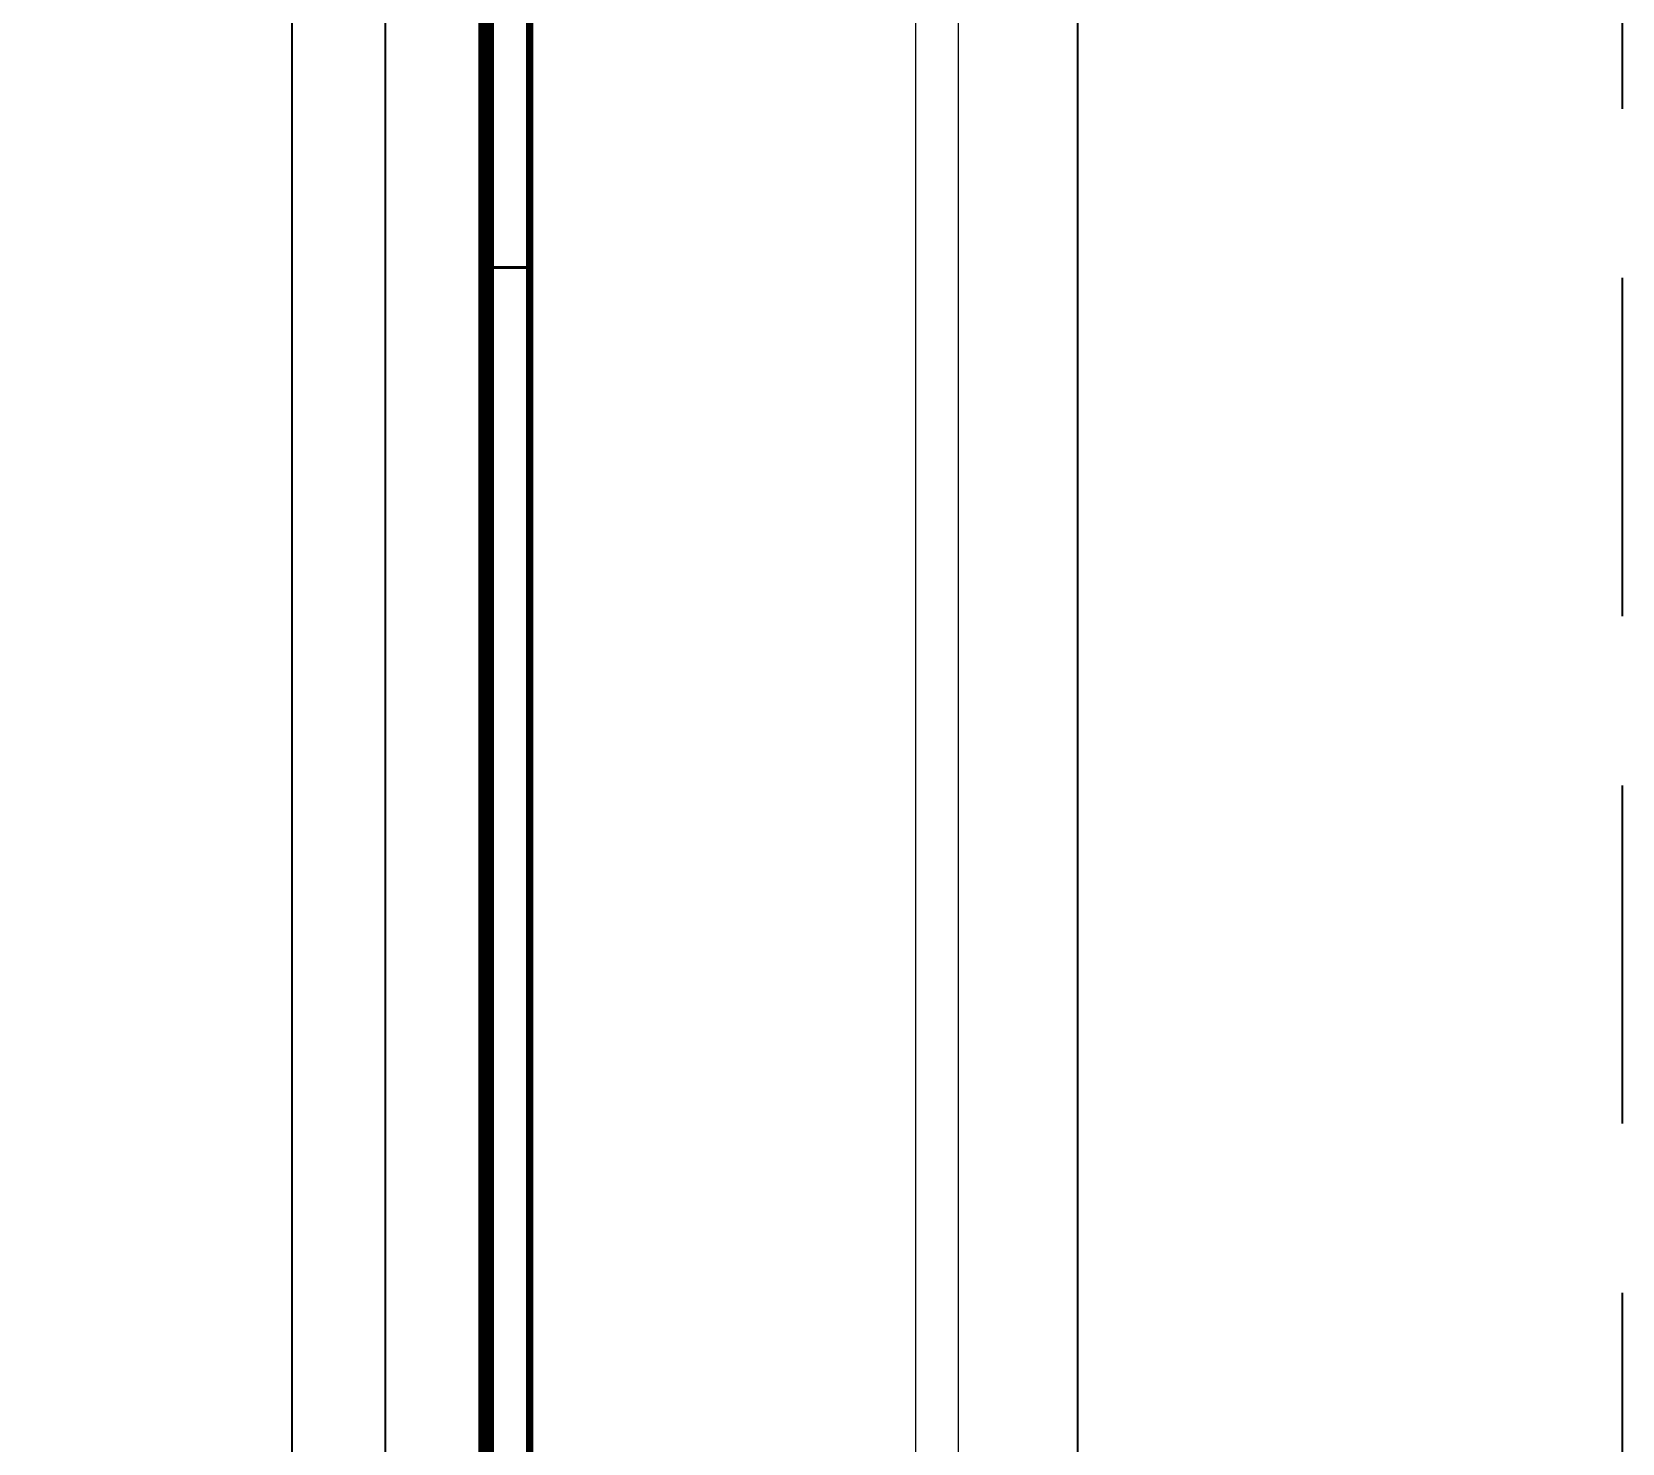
# Model space of a CAD drawing. Header units: centimetres. Extents: x 470464 to 524273, y 49611 to 59074.
# Drawn here: x 505220 to 506414, y 52814 to 53874 of the extents above; entities that cross this region are included whole.
import ezdxf

# ---------------------------------------------------------------- set-up
doc = ezdxf.new("R2010")
doc.units = ezdxf.units.CM
doc.header["$MEASUREMENT"] = 0
doc.linetypes.add('DASHED', pattern=[19.05, 12.7, -6.35])
doc.layers.add('A-ANNO-REVC-01', color=1, linetype='Continuous', lineweight=15, true_color=0xff0000, plot=False)
doc.layers.add('S-COLS-CONC', color=4, linetype='Continuous', lineweight=40)
doc.layers.add('vinç', color=7, linetype='Continuous')
doc.styles.add('BARIŞ BABUR-3', font='arial.ttf')
doc.dimstyles.new('AAA_A4 BVS STANDART', dxfattribs={"dimscale": 12, "dimtxt": 1.8, "dimasz": 1.6, "dimexe": 0.18, "dimexo": 0.0625, "dimgap": 0.09, "dimtad": 1, "dimtoh": 1, "dimdec": 0, "dimzin": 9, "dimdsep": 46, "dimtxsty": 'BARIŞ BABUR-3', "dimcen": 0.09, "dimclrd": 1, "dimclre": 1, "dimclrt": 2, "dimadec": 0, "dimazin": 0, "dimtfac": 1, "dimtdec": 0, "dimtofl": 0, "dimtmove": 0, "dimatfit": 3, "dimfxl": 1, "dimtolj": 1, "dimtzin": 0, "dimlwd": 9, "dimlwe": 9, "dimarcsym": 0})

# ---------------------------------------------------------------- blocks, each defined once
blk = doc.blocks.new('DTYJGKFGD')
h = blk.add_hatch(color=2)
h.dxf.hatch_style = 1
edge = h.paths.add_edge_path(flags=17)
edge.add_ellipse((-18787.2, 1196.2), major_axis=(0, -0.2), ratio=1, start_angle=275, end_angle=360, ccw=False)
edge.add_line((-18787.4, 1196.2), (-18787.4, 1196.6))
edge.add_line((-18787.4, 1196.6), (-18787.7, 1196))
edge.add_line((-18787.7, 1196), (-18787.2, 1196))
edge = h.paths.add_edge_path(flags=17)
edge.add_line((-18787.4, 1196.2), (-18787.4, 1196.6))
edge.add_line((-18787.4, 1196.6), (-18787.7, 1196))
edge.add_line((-18787.7, 1196), (-18787.2, 1196))
h = blk.add_hatch(color=2)
h.dxf.hatch_style = 1
edge = h.paths.add_edge_path(flags=17)
edge.add_ellipse((-18780, 1196.2), major_axis=(0, -0.2), ratio=1, start_angle=0, end_angle=85)
edge.add_line((-18779.8, 1196.2), (-18779.7, 1196.6))
edge.add_line((-18779.7, 1196.6), (-18779.4, 1196))
edge.add_line((-18779.4, 1196), (-18780, 1196))
edge = h.paths.add_edge_path(flags=17)
edge.add_line((-18779.8, 1196.2), (-18779.7, 1196.6))
edge.add_line((-18779.7, 1196.6), (-18779.4, 1196))
edge.add_line((-18779.4, 1196), (-18780, 1196))
at = {"color": 2}
for p, q in [((-18787.4, 1196.6), (-18787.7, 1196)), ((-18787.7, 1196), (-18787.4, 1196.6)), ((-18787.7, 1196), (-18787.2, 1196)), ((-18787.2, 1196), (-18787.7, 1196)), ((-18787.4, 1197), (-18787.4, 1197.4)), ((-18787.4, 1197), (-18787.4, 1197)), ((-18787.4, 1197), (-18787.4, 1196.2)), ((-18787.4, 1197), (-18779.7, 1197)), ((-18787.4, 1196.2), (-18787.4, 1197)), ((-18780, 1196), (-18787.2, 1196)), ((-18787, 1197.8), (-18787, 1198.5)), ((-18780.3, 1198.7), (-18786.8, 1198.7)), ((-18785, 1198.7), (-18785, 1199.2)), ((-18781.9, 1199.2), (-18785, 1199.2)), ((-18784.7, 1199.9), (-18784.7, 1199.2)), ((-18784.6, 1200.1), (-18784.5, 1200.2)), ((-18784.5, 1200.2), (-18782.3, 1200.2)), ((-18784.2, 1200.3), (-18784.1, 1200.4)), ((-18784.2, 1200.2), (-18784.2, 1200.3)), ((-18782.2, 1200.3), (-18784.2, 1200.3)), ((-18782.3, 1200.4), (-18784.1, 1200.4)), ((-18783.6, 1199.9), (-18783.6, 1199.2)), ((-18782.3, 1200.4), (-18782.2, 1200.3)), ((-18782.3, 1200.2), (-18782, 1200.2)), ((-18782.2, 1200.3), (-18782.2, 1200.2)), ((-18782.2, 1199.9), (-18782.2, 1199.2)), ((-18782, 1200.2), (-18781.9, 1200.1)), ((-18781.6, 1199.2), (-18781.9, 1199.2)), ((-18781.8, 1199.9), (-18781.8, 1199.2)), ((-18781.6, 1199.2), (-18781.6, 1198.7)), ((-18780.3, 1198.7), (-18780.3, 1198.7)), ((-18780.1, 1197.8), (-18780.1, 1198.5)), ((-18779.4, 1196), (-18780, 1196)), ((-18780, 1196), (-18779.4, 1196)), ((-18779.8, 1196.2), (-18779.7, 1197)), ((-18779.8, 1196.2), (-18779.7, 1196.6)), ((-18779.7, 1197), (-18779.7, 1197.4)), ((-18779.7, 1196.6), (-18779.4, 1196)), ((-18779.4, 1196), (-18779.7, 1196.6))]:
    blk.add_line(p, q, dxfattribs=at)
at = {"color": 2, "ltscale": 0.08}
blk.add_line((-18783.2, 1200.4), (-18783.2, 1198.7), dxfattribs=at)
at = {"color": 2, "extrusion": (0, 0, -1)}
for centre, start, end in [((18786.8, 1198.5), 5, 90), ((18780.3, 1198.5), 90, 175)]:
    blk.add_arc(centre, 0.2, start, end, dxfattribs=at)
for centre, major_axis, start_param, end_param in [((-18787.2, 1196.2), (0, 0.2), 3.141593, 4.625123), ((-18780, 1196.2), (0, -0.2), 4.799655, 6.283185)]:
    blk.add_ellipse(centre, major_axis=major_axis, ratio=1, start_param=start_param, end_param=end_param, dxfattribs=at)
at = {"color": 2}
for points in [[(-18784.7, 1199.9), (-18784.6, 1200), (-18784.4, 1200.1), (-18784, 1200.2), (-18783.8, 1200.1), (-18783.6, 1199.9)], [(-18783.6, 1199.9), (-18783.4, 1200.1), (-18783.2, 1200.2), (-18782.7, 1200.2), (-18782.4, 1200.1), (-18782.2, 1199.9)], [(-18782.2, 1199.9), (-18782.1, 1200.1), (-18782.1, 1200.2), (-18781.9, 1200.2), (-18781.9, 1200.1), (-18781.8, 1199.9)]]:
    blk.add_open_spline(points, degree=3, knots=[0, 0, 0, 0, 0.5, 0.5, 1, 1, 1, 1], dxfattribs=at)
blk.add_open_spline([(-18784.6, 1200.1), (-18784.6, 1200.1), (-18784.7, 1200), (-18784.7, 1199.9)], degree=3, dxfattribs=at)
at = {"layer": 'S-COLS-CONC', "color": 2}
blk.add_line((-18787.2, 1197.6), (-18779.9, 1197.6), dxfattribs=at)
for centre, start, end in [((-18787.2, 1197.4), 90, 174.9994), ((-18786.8, 1197.8), 180, 270), ((-18780.3, 1197.8), 270, 360), ((-18779.9, 1197.4), 4.9374, 90)]:
    blk.add_arc(centre, 0.2, start, end, dxfattribs=at)
blk = doc.blocks.new('FTDYHRTTDYH')
h = blk.add_hatch(color=2)
h.dxf.hatch_style = 1
edge = h.paths.add_edge_path(flags=17)
edge.add_ellipse((-17648.5, 1196.2), major_axis=(0, -0.2), ratio=1, start_angle=275, end_angle=360, ccw=False)
edge.add_line((-17648.7, 1196.2), (-17648.7, 1196.6))
edge.add_line((-17648.7, 1196.6), (-17649.1, 1196))
edge.add_line((-17649.1, 1196), (-17648.5, 1196))
edge = h.paths.add_edge_path(flags=17)
edge.add_line((-17648.7, 1196.2), (-17648.7, 1196.6))
edge.add_line((-17648.7, 1196.6), (-17649.1, 1196))
edge.add_line((-17649.1, 1196), (-17648.5, 1196))
h = blk.add_hatch(color=2)
h.dxf.hatch_style = 1
edge = h.paths.add_edge_path(flags=17)
edge.add_ellipse((-17632.8, 1196.2), major_axis=(0, -0.2), ratio=1, start_angle=0, end_angle=85)
edge.add_line((-17632.6, 1196.2), (-17632.5, 1196.6))
edge.add_line((-17632.5, 1196.6), (-17632.2, 1196))
edge.add_line((-17632.2, 1196), (-17632.8, 1196))
edge = h.paths.add_edge_path(flags=17)
edge.add_line((-17632.6, 1196.2), (-17632.5, 1196.6))
edge.add_line((-17632.5, 1196.6), (-17632.2, 1196))
edge.add_line((-17632.2, 1196), (-17632.8, 1196))
at = {"color": 2}
for p, q in [((-17648.7, 1196.6), (-17649.1, 1196)), ((-17649.1, 1196), (-17648.7, 1196.6)), ((-17649.1, 1196), (-17648.5, 1196)), ((-17648.5, 1196), (-17649.1, 1196)), ((-17648.7, 1197), (-17648.7, 1197.4)), ((-17648.7, 1197), (-17648.7, 1197)), ((-17648.7, 1197), (-17648.7, 1196.2)), ((-17648.7, 1197), (-17632.5, 1197)), ((-17648.7, 1196.2), (-17648.7, 1197)), ((-17632.8, 1196), (-17648.5, 1196)), ((-17648.1, 1197.8), (-17648.1, 1198.5)), ((-17633.6, 1198.7), (-17647.9, 1198.7)), ((-17646.4, 1198.7), (-17646.4, 1199.2)), ((-17643.3, 1199.2), (-17646.4, 1199.2)), ((-17646.2, 1199.9), (-17646.1, 1199.2)), ((-17646.1, 1200.1), (-17645.9, 1200.2)), ((-17645.9, 1200.2), (-17643.7, 1200.2)), ((-17645.7, 1200.3), (-17645.6, 1200.4)), ((-17645.7, 1200.2), (-17645.7, 1200.3)), ((-17643.7, 1200.3), (-17645.7, 1200.3)), ((-17643.8, 1200.4), (-17645.6, 1200.4)), ((-17645.1, 1199.9), (-17645.1, 1199.2)), ((-17643.8, 1200.4), (-17643.7, 1200.3)), ((-17643.7, 1200.3), (-17643.7, 1200.2)), ((-17643.7, 1200.2), (-17643.5, 1200.2)), ((-17643.6, 1199.9), (-17643.6, 1199.2)), ((-17643.5, 1200.2), (-17643.4, 1200.1)), ((-17643.3, 1199.9), (-17643.3, 1199.2)), ((-17643, 1199.2), (-17643.3, 1199.2)), ((-17643, 1199.2), (-17643, 1198.7)), ((-17638.4, 1198.7), (-17638.5, 1199.2)), ((-17635.4, 1199.2), (-17638.5, 1199.2)), ((-17638.2, 1199.9), (-17638.2, 1199.2)), ((-17638.1, 1200.1), (-17638, 1200.2)), ((-17638, 1200.2), (-17635.8, 1200.2)), ((-17637.7, 1200.3), (-17637.6, 1200.4)), ((-17637.7, 1200.2), (-17637.7, 1200.3)), ((-17635.7, 1200.3), (-17637.7, 1200.3)), ((-17635.8, 1200.4), (-17637.6, 1200.4)), ((-17637.1, 1199.9), (-17637.1, 1199.2)), ((-17635.8, 1200.4), (-17635.7, 1200.3)), ((-17635.8, 1200.2), (-17635.5, 1200.2)), ((-17635.7, 1200.3), (-17635.7, 1200.2)), ((-17635.7, 1199.9), (-17635.7, 1199.2)), ((-17635.5, 1200.2), (-17635.4, 1200.1)), ((-17635.1, 1199.2), (-17635.4, 1199.2)), ((-17635.3, 1199.9), (-17635.3, 1199.2)), ((-17635.1, 1199.2), (-17635, 1198.7)), ((-17633.6, 1198.7), (-17633.6, 1198.7)), ((-17633.4, 1197.8), (-17633.4, 1198.5)), ((-17632.2, 1196), (-17632.8, 1196)), ((-17632.8, 1196), (-17632.2, 1196)), ((-17632.6, 1196.2), (-17632.5, 1197)), ((-17632.6, 1196.2), (-17632.5, 1196.6)), ((-17632.5, 1197), (-17632.5, 1197.4)), ((-17632.5, 1196.6), (-17632.2, 1196)), ((-17632.2, 1196), (-17632.5, 1196.6))]:
    blk.add_line(p, q, dxfattribs=at)
at = {"color": 2, "ltscale": 0.08}
for p, q in [((-17644.7, 1200.4), (-17644.7, 1198.7)), ((-17636.7, 1200.4), (-17636.7, 1198.7))]:
    blk.add_line(p, q, dxfattribs=at)
at = {"color": 2, "extrusion": (0, 0, -1)}
for centre, start, end in [((17647.9, 1198.5), 5, 90), ((17633.6, 1198.5), 90, 175)]:
    blk.add_arc(centre, 0.2, start, end, dxfattribs=at)
for centre, major_axis, start_param, end_param in [((-17648.5, 1196.2), (0, 0.2), 3.141593, 4.625123), ((-17632.8, 1196.2), (0, -0.2), 4.799655, 6.283185)]:
    blk.add_ellipse(centre, major_axis=major_axis, ratio=1, start_param=start_param, end_param=end_param, dxfattribs=at)
at = {"color": 2}
for points in [[(-17646.2, 1199.9), (-17646, 1200), (-17645.8, 1200.1), (-17645.4, 1200.2), (-17645.2, 1200.1), (-17645.1, 1199.9)], [(-17645.1, 1199.9), (-17644.9, 1200.1), (-17644.6, 1200.2), (-17644.1, 1200.2), (-17643.9, 1200.1), (-17643.6, 1199.9)], [(-17643.6, 1199.9), (-17643.6, 1200.1), (-17643.5, 1200.2), (-17643.4, 1200.2), (-17643.3, 1200.1), (-17643.3, 1199.9)], [(-17638.2, 1199.9), (-17638, 1200), (-17637.9, 1200.1), (-17637.5, 1200.2), (-17637.3, 1200.1), (-17637.1, 1199.9)], [(-17637.1, 1199.9), (-17636.9, 1200.1), (-17636.7, 1200.2), (-17636.1, 1200.2), (-17635.9, 1200.1), (-17635.7, 1199.9)], [(-17635.7, 1199.9), (-17635.6, 1200.1), (-17635.6, 1200.2), (-17635.4, 1200.2), (-17635.4, 1200.1), (-17635.3, 1199.9)]]:
    blk.add_open_spline(points, degree=3, knots=[0, 0, 0, 0, 0.5, 0.5, 1, 1, 1, 1], dxfattribs=at)
for points in [[(-17646.1, 1200.1), (-17646.1, 1200.1), (-17646.1, 1200), (-17646.2, 1199.9)], [(-17638.1, 1200.1), (-17638.1, 1200.1), (-17638.2, 1200), (-17638.2, 1199.9)]]:
    blk.add_open_spline(points, degree=3, dxfattribs=at)
at = {"layer": 'S-COLS-CONC', "color": 2}
blk.add_line((-17648.5, 1197.6), (-17632.7, 1197.6), dxfattribs=at)
for centre, start, end in [((-17648.5, 1197.4), 90, 174.9994), ((-17647.9, 1197.8), 180, 270), ((-17633.6, 1197.8), 270, 360), ((-17632.7, 1197.4), 4.9374, 90)]:
    blk.add_arc(centre, 0.2, start, end, dxfattribs=at)
blk = doc.blocks.new('fgklfdjklhjökyufhghg')
at = {"layer": 'S-COLS-CONC', "color": 2, "rotation": 359.9999999999999}
for name, p in [('DTYJGKFGD', (422764.7, 52801.6)), ('DTYJGKFGD', (422814.7, 52801.6)), ('DTYJGKFGD', (422864.7, 52801.6)), ('DTYJGKFGD', (422914.7, 52801.6)), ('DTYJGKFGD', (422964.7, 52801.6)), ('DTYJGKFGD', (423014.7, 52801.6)), ('DTYJGKFGD', (423064.7, 52801.6)), ('DTYJGKFGD', (423114.7, 52801.6)), ('DTYJGKFGD', (423164.7, 52801.6)), ('DTYJGKFGD', (423214.7, 52801.6)), ('DTYJGKFGD', (423264.7, 52801.6)), ('DTYJGKFGD', (423314.7, 52801.6)), ('DTYJGKFGD', (423364.7, 52801.6)), ('DTYJGKFGD', (423414.7, 52801.6)), ('DTYJGKFGD', (423464.7, 52801.6)), ('DTYJGKFGD', (423514.7, 52801.6)), ('DTYJGKFGD', (423564.9, 52801.6)), ('FTDYHRTTDYH', (422458.2, 52801.6)), ('DTYJGKFGD', (423647.7, 52801.6)), ('DTYJGKFGD', (423697.7, 52801.6)), ('DTYJGKFGD', (423747.7, 52801.6)), ('DTYJGKFGD', (423797.7, 52801.6))]:
    blk.add_blockref(name, p, dxfattribs=at)
blk = doc.blocks.new('göjhgjdkylyulıyktdjshgah')
at = {"layer": 'S-COLS-CONC', "color": 2}
for p, q in [((409259, 54020.2), (401269, 54020.2)), ((401269, 54019.5), (409259, 54019.5))]:
    blk.add_line(p, q, dxfattribs=at)
blk = doc.blocks.new('hgdjtgmruyöfyhjöjyhög')
at = {"layer": 'S-COLS-CONC', "color": 2}
for p, q in [((403394.8, 68891.4), (403394.8, 68885.9)), ((404577.8, 68891.4), (403394.8, 68891.4)), ((404577.3, 68891), (403394.8, 68891)), ((404577.3, 68891.4), (404577.3, 68885.9)), ((404577.3, 68889.6), (403394.8, 68889.6)), ((404577.3, 68889.3), (403394.8, 68889.3)), ((404577.3, 68889.1), (403394.8, 68889.1)), ((404577.3, 68888.7), (403394.8, 68888.7)), ((404577.3, 68887.7), (403394.8, 68887.7)), ((404577.3, 68887.2), (403394.8, 68887.2)), ((404577.3, 68887), (403394.8, 68887)), ((404577.3, 68886.7), (403394.8, 68886.7)), ((404577.8, 68885.9), (403394.8, 68885.9))]:
    blk.add_line(p, q, dxfattribs=at)
blk = doc.blocks.new('ghkfgkgkluşışohçhj')
at = {"layer": 'vinç', "color": 2}
for p in [(-3549, 0), (-2366, 0)]:
    blk.add_blockref('hgdjtgmruyöfyhjöjyhög', p, dxfattribs=at)
blk = doc.blocks.new('dsfdhjdrserhghcjkhgf')
at = {"layer": 'S-COLS-CONC', "color": 2}
for p, q in [((393961.8, 68830.2), (395761.8, 68830.2)), ((393961.8, 68830.2), (393961.8, 68797.2)), ((393961.8, 68828.5), (395761.8, 68828.5)), ((393961.8, 68826.7), (395761.8, 68826.7)), ((395761.8, 68830.2), (395761.8, 68797.2)), ((393961.8, 68800.6), (395761.8, 68800.6)), ((393961.8, 68798.8), (395761.8, 68798.8)), ((393961.8, 68797.2), (395761.8, 68797.2))]:
    blk.add_line(p, q, dxfattribs=at)
blk = doc.blocks.new('ghfdjtydfgdnfdfsdhjd')
at = {"layer": 'vinç', "color": 2}
for p in [(-3600, 0), (-1800, 0)]:
    blk.add_blockref('dsfdhjdrserhghcjkhgf', p, dxfattribs=at)
blk = doc.blocks.new('eswaaaaaaaaafaergw')
at = {"layer": 'vinç', "color": 2}
for name, p in [('ghfdjtydfgdnfdfsdhjd', (8888, 0)), ('ghkfgkgkluşışohçhj', (0, -55)), ('fgklfdjklhjökyufhghg', (-3789.2, 14832.6)), ('göjhgjdkylyulıyktdjshgah', (-3789.2, 14810.7))]:
    blk.add_blockref(name, p, dxfattribs=at)
blk = doc.blocks.new('*D249')
at = {"layer": 'A-ANNO-REVC-01', "color": 1, "lineweight": 9, "transparency": 16777216}
for p, q in [((505595.9, 58147.1), (505917.2, 58147.1)), ((505915.7, 50109.9), (505915.7, 58134.3)), ((505595.9, 50097.1), (505917.2, 50097.1))]:
    blk.add_line(p, q, dxfattribs=at)
at = {"layer": 'A-ANNO-REVC-01', "color": 1, "transparency": 16777216}
for points in [[(505917.9, 58134.3), (505913.6, 58134.3), (505915.7, 58147.1)], [(505913.6, 50109.9), (505917.9, 50109.9), (505915.7, 50097.1)]]:
    blk.add_solid(points, dxfattribs=at)
at = {"layer": 'Defpoints', "color": 0, "transparency": 16777216}
for p in [(505595.4, 58147.1), (505915.7, 58147.1), (505595.4, 50097.1)]:
    blk.add_point(p, dxfattribs=at)
at = {"layer": 'A-ANNO-REVC-01', "color": 2, "transparency": 16777216, "insert": (505906.2, 54122.1), "char_height": 14.4, "attachment_point": 5, "rotation": 90, "style": 'BARIŞ BABUR-3'}
blk.add_mtext('\\A1;YÜRÜME YOLU BOYU : 8050', dxfattribs=at)
blk = doc.blocks.new('*D252')
at = {"layer": 'A-ANNO-REVC-01', "color": 1, "lineweight": 9, "transparency": 16777216}
for p, q in [((505757.8, 58002.7), (505885.1, 58002.7)), ((505883.7, 50223.7), (505883.7, 57989.9)), ((505757.8, 50210.9), (505885.1, 50210.9))]:
    blk.add_line(p, q, dxfattribs=at)
at = {"layer": 'A-ANNO-REVC-01', "color": 1, "transparency": 16777216}
for points in [[(505885.8, 57989.9), (505881.6, 57989.9), (505883.7, 58002.7)], [(505881.6, 50223.7), (505885.8, 50223.7), (505883.7, 50210.9)]]:
    blk.add_solid(points, dxfattribs=at)
at = {"layer": 'Defpoints', "color": 0, "transparency": 16777216}
for p in [(505757.3, 58002.7), (505883.7, 58002.7), (505757.3, 50210.9)]:
    blk.add_point(p, dxfattribs=at)
at = {"layer": 'A-ANNO-REVC-01', "color": 2, "transparency": 16777216, "insert": (505874.1, 54115.6), "char_height": 14.4, "attachment_point": 5, "rotation": 90, "style": 'BARIŞ BABUR-3'}
blk.add_mtext('\\A1;KANCA GEZME MESAFESİ: 7792', dxfattribs=at)

msp = doc.modelspace()

# ---------------------------------------------------------------- linework, layer by layer
at = {"linetype": 'DASHED', "ltscale": 20}
msp.add_lwpolyline([(502414.07, 49961.26), (502414.07, 58261.26), (506414.07, 58261.26), (506414.07, 49961.26)], close=True, dxfattribs=at)
at = {"layer": 'vinç', "color": 4}
for p, q in [((505415.43, 50097.11), (505415.43, 58147.11)), ((505485.43, 50097.11), (505485.43, 58147.11)), ((506005.43, 50097.11), (506005.43, 58147.11))]:
    msp.add_line(p, q, dxfattribs=at)

# ---------------------------------------------------------------- block references
at = {"layer": 'vinç', "color": 2, "rotation": 90}
msp.add_blockref('eswaaaaaaaaafaergw', (574392.59, -347352.65), dxfattribs=at)

# ---------------------------------------------------------------- dimensions: what is measured, and where the dimension line sits
at = {"layer": 'A-ANNO-REVC-01', "color": 6}
for base, p1, p2, text, override, picture, middle in [((505915.73, 58147.11), (505595.43, 50097.11), (505595.43, 58147.11), 'YÜRÜME YOLU BOYU : <>', {"dimscale": 8, "dimtxsty": 'BARIŞ BABUR-3'}, '*D249', (505915.73, 54122.11)), ((505883.7, 58002.66), (505757.29, 50210.86), (505757.29, 58002.66), 'KANCA GEZME MESAFESİ: <>', {"dimscale": 8}, '*D252', (505883.7, 54115.56))]:
    dim = msp.add_linear_dim(base=base, p1=p1, p2=p2, angle=90, text=text, dimstyle='AAA_A4 BVS STANDART', override=override, dxfattribs=at)
    dim.commit()
    dim.dimension.update_dxf_attribs({"geometry": picture, "text_midpoint": middle, "dimtype": 160})

doc.saveas('drawing.dxf')
